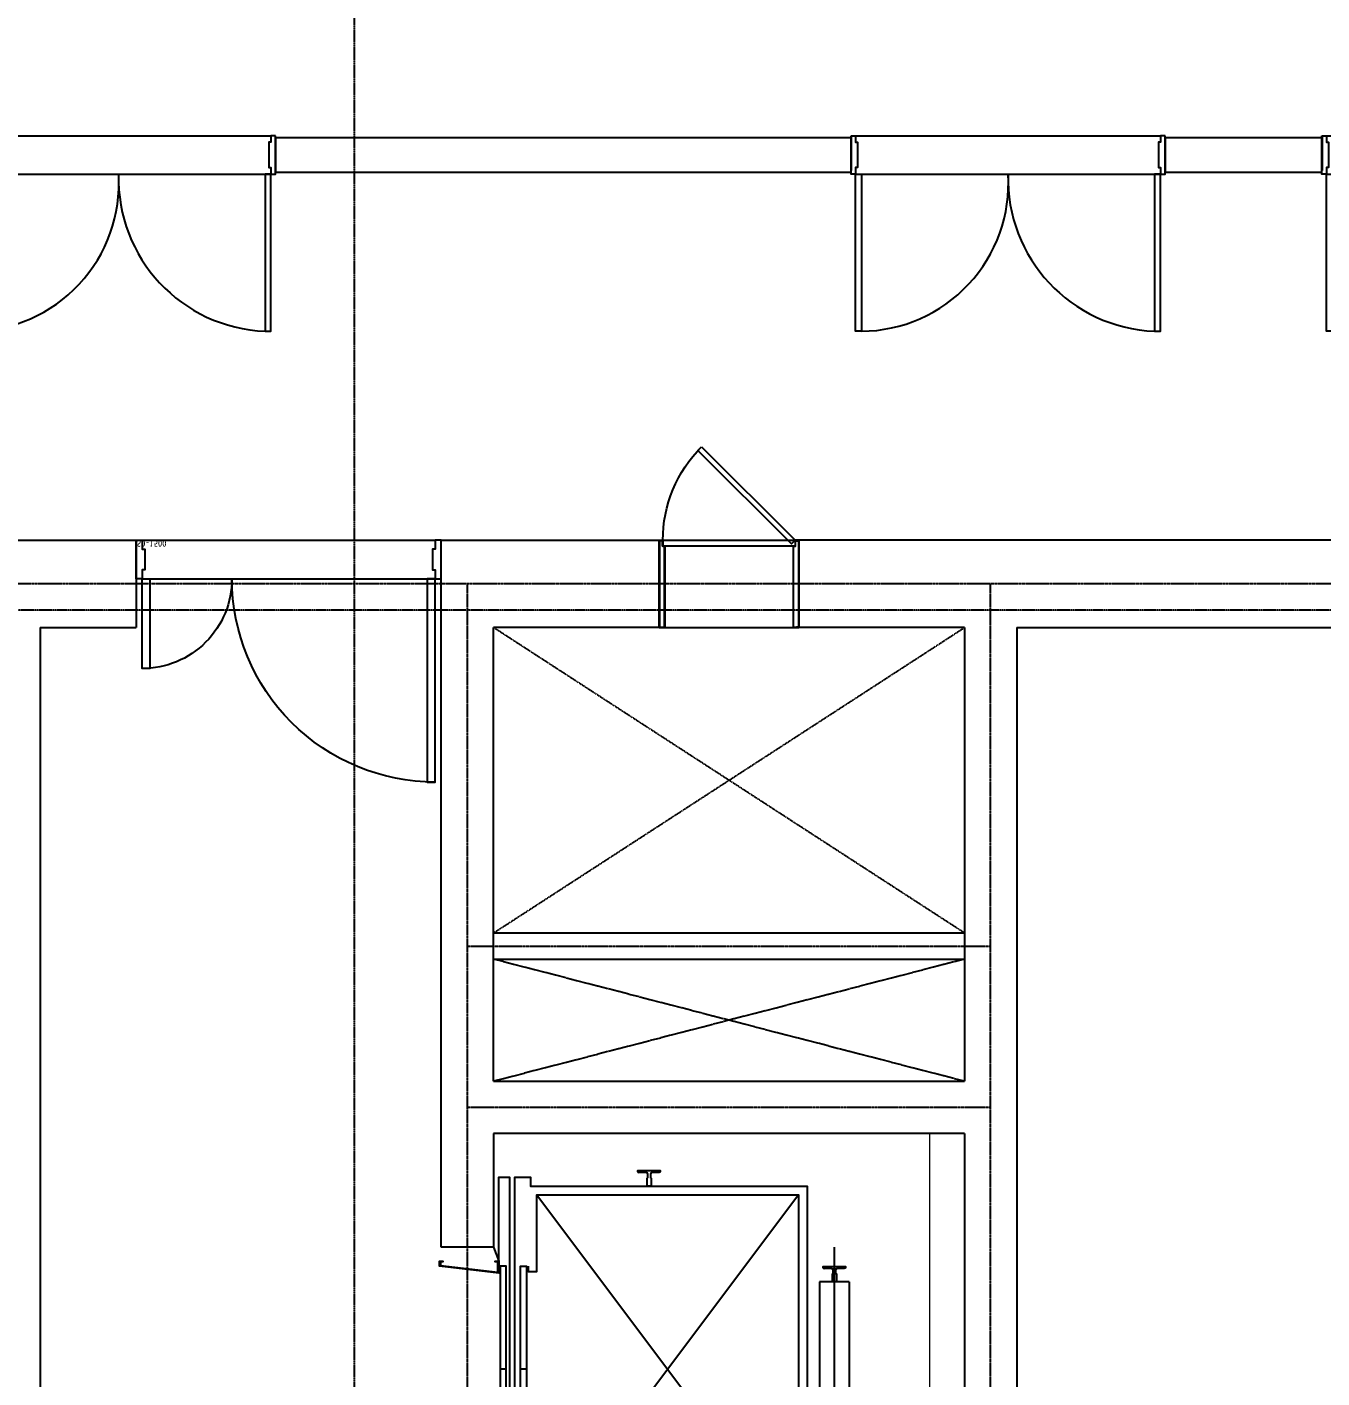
# Model space of a CAD drawing. Header units: millimetres. Extents: x -179076 to 173472, y -18667 to 271134.
# Drawn here: x -142662 to -135237, y 205117 to 212859 of the extents above; entities that cross this region are included whole.
import ezdxf
from ezdxf.enums import TextEntityAlignment as Align

# ---------------------------------------------------------------- set-up
doc = ezdxf.new("R2010")
doc.units = ezdxf.units.MM
for name, pattern in [('X-CORE_21F$0$CEN', [62, 60, -1, 0, -1]), ('X-CORE_21F$0$CENTER2', [1.125, 0.75, -0.125, 0.125, -0.125]), ('X-CORE_21F$0$DASHED', [3, 2, -1]), ('X-GRID_5~ROOF$0$CENTER2', [1.125, 0.75, -0.125, 0.125, -0.125])]:
    doc.linetypes.add(name, pattern=pattern)
doc.layers.get('0').update_dxf_attribs({"lineweight": 20})
doc.layers.get('Defpoints').update_dxf_attribs({"color": 151, "lineweight": 9})
for name, color, linetype in [('X-CORE_21F$0$A-CEN2', 8, 'X-CORE_21F$0$CENTER2'), ('X-CORE_21F$0$A-CON', 2, 'Continuous'), ('X-CORE_21F$0$A-DOOR', 4, 'Continuous'), ('X-CORE_21F$0$A-ELE4', 8, 'Continuous'), ('X-CORE_21F$0$A-ELEV', 5, 'Continuous'), ('X-CORE_21F$0$A-OPEN1', 1, 'X-CORE_21F$0$CEN'), ('X-CORE_21F$0$A-OPEN2', 9, 'X-CORE_21F$0$DASHED'), ('X-CORE_21F$0$A-WALD', 7, 'Continuous'), ('X-CORE_21F$0$X-CORE-HOTEL-1F$0$A-DOOR', 4, 'Continuous'), ('X-CORE_21F$0$X-CORE-HOTEL-1F$0$A-DOORF', 9, 'Continuous'), ('X-GRID_5~ROOF$0$A-CEN1', 1, 'X-GRID_5~ROOF$0$CENTER2'), ('X-INT-OFFICE-21F$0$A-DOOR', 4, 'Continuous'), ('X-INT-OFFICE-21F$0$A-DOORF', 9, 'Continuous'), ('X-INT-OFFICE-21F$0$A-ELE4', 8, 'Continuous'), ('X-INT-OFFICE-21F$0$A-WALD', 7, 'Continuous')]:
    doc.layers.add(name, color=color, linetype=linetype)
doc.styles.add('X-CORE_21F$0$X-CORE-HOTEL-1F$0$X-PLAN$0$Standard', font='')
doc.styles.add('X-CORE_21F$0$평면도$0$X-PLAN_1F$0$돋움', font='')
doc.styles.get('X-CORE_21F$0$X-CORE-HOTEL-1F$0$X-PLAN$0$Standard').set_extended_font_data('DotumChe')
doc.styles.get('X-CORE_21F$0$평면도$0$X-PLAN_1F$0$돋움').set_extended_font_data('Dotum')

# ---------------------------------------------------------------- blocks, each defined once
blk = doc.blocks.new('X-INT-OFFICE-21F$0$DOOR_2400')
at = {"layer": 'X-INT-OFFICE-21F$0$A-DOOR'}
for points in [[(41794, 101558), (41794, 101523), (41844, 101523), (41844, 101508), (42038, 101508), (42038, 101523), (42088, 101523), (42088, 101558)], [(42088, 101523), (42088, 101478), (43288, 101478), (43288, 101523)], [(41794, 99158), (41794, 99193), (41844, 99193), (41844, 99208), (42038, 99208), (42038, 99193), (42088, 99193), (42088, 99158)], [(42088, 99193), (42088, 99238), (43288, 99238), (43288, 99193)]]:
    blk.add_lwpolyline(points, close=True, dxfattribs=at)
at = {"layer": 'X-INT-OFFICE-21F$0$A-DOORF'}
for centre, radius, start, end in [((42121, 101526), 1168, 268.3863, 357.6653), ((42157, 99230), 1131, 0.4286, 93.5198)]:
    blk.add_arc(centre, radius, start, end, dxfattribs=at)
at = {"layer": 'X-INT-OFFICE-21F$0$A-ELE4'}
for p, q in [((41794, 99193), (41794, 101523)), ((42088, 99193), (42088, 101523))]:
    blk.add_line(p, q, dxfattribs=at)
blk = doc.blocks.new('*U333')
at = {"layer": 'Defpoints'}
blk.add_lwpolyline([(2050, -300), (2050, 0), (2700, 0), (2700, 2500), (0, 2500), (0, 0), (650, 0), (650, -300)], dxfattribs=at)
at = {"layer": 'X-CORE_21F$0$A-DOOR'}
for points in [[(735, 25), (735, 9.9), (730, 9.9), (730, 30), (800, 30), (760, -310), (730, -310), (730, -290), (735, -290), (735, -305), (755.7, -305), (794.2, 25)], [(1965, 25), (1965, 9.9), (1970, 9.9), (1970, 30), (1900, 30), (1940, -310), (1970, -310), (1970, -290), (1965, -290), (1965, -305), (1944.3, -305), (1905.8, 25)]]:
    blk.add_lwpolyline(points, close=True, dxfattribs=at)
at = {"layer": 'X-CORE_21F$0$A-ELEV'}
for p, q in [((850, 2039), (850, 1869)), ((1850, 2039), (850, 2039)), ((850, 2039), (850, 1869)), ((1850, 2039), (1850, 1869)), ((650, 1954), (2050, 1954)), ((773, 1907), (772.4, 1896.8)), ((1850, 1869), (850, 1869)), ((1927, 1907), (1927.6, 1896.8)), ((2350, 1749), (350, 249)), ((2350, 249), (350, 1749)), ((300, 886), (300, 898)), ((300, 898), (300, 886)), ((2477, 845), (2477.6, 834.8)), ((1350, 189), (1350, 154)), ((1350, 72), (1350, 37))]:
    blk.add_line(p, q, dxfattribs=at)
for points in [[(761, 1890), (765.3, 1890), (761, 1890), (761, 2018), (765.3, 2018, -0.397026), (772.4, 2011.2), (773, 2001), (775, 1967.9, 0.397088), (782.2, 1961.2), (799.8, 1961.2, 0.414214), (804.1, 1965.5), (847.1, 1965.5, -0.414214), (850, 1962.6), (850, 1945.4, -0.414214), (847.1, 1942.5), (804.1, 1942.5, 0.414214), (799.8, 1946.8), (782.2, 1946.8, 0.397073), (775, 1940.1), (772.4, 1896.8, -0.397026), (765.3, 1890, 0.397026), (772.4, 1896.8, -0.397026), (765.3, 1890)], [(1939, 1890), (1934.7, 1890), (1939, 1890), (1939, 2018), (1934.7, 2018, 0.397026), (1927.6, 2011.2), (1927, 2001), (1925, 1967.9, -0.397088), (1917.8, 1961.2), (1900.2, 1961.2, -0.414214), (1895.9, 1965.5), (1852.9, 1965.5, 0.414214), (1850, 1962.6), (1850, 1945.4, 0.414214), (1852.9, 1942.5), (1895.9, 1942.5, -0.414214), (1900.2, 1946.8), (1917.8, 1946.8, -0.397073), (1925, 1940.1), (1927.6, 1896.8, 0.397026), (1934.7, 1890, -0.397026), (1927.6, 1896.8, 0.397026), (1934.7, 1890)], [(211, 828), (215.3, 828), (211, 828), (211, 956), (215.3, 956, -0.397026), (222.4, 949.2), (223, 939), (225, 905.9, 0.397088), (232.2, 899.2), (249.8, 899.2, 0.414214), (254.1, 903.5), (297.1, 903.5, -0.414214), (300, 900.6), (300, 883.4, -0.414214), (297.1, 880.5), (254.1, 880.5, 0.414214), (249.8, 884.8), (232.2, 884.8, 0.397073), (225, 878.1), (222.4, 834.8, -0.397026), (215.3, 828, 0.397026), (222.4, 834.8, -0.397026), (215.3, 828)], [(2489, 828), (2484.7, 828), (2489, 828), (2489, 956), (2484.7, 956, 0.397026), (2477.6, 949.2), (2477, 939), (2475, 905.9, -0.397088), (2467.8, 899.2), (2450.2, 899.2, -0.414214), (2445.9, 903.5), (2402.9, 903.5, 0.414214), (2400, 900.6), (2400, 883.4, 0.414214), (2402.9, 880.5), (2445.9, 880.5, -0.414214), (2450.2, 884.8), (2467.8, 884.8, -0.397073), (2475, 878.1), (2477.6, 834.8, 0.397026), (2484.7, 828, -0.397026), (2477.6, 834.8, 0.397026), (2484.7, 828)]]:
    blk.add_lwpolyline(points, format="xyb", dxfattribs=at)
for points in [[(250, 122), (2450, 122), (2450, 212), (2400, 212), (2400, 1799), (300, 1799), (300, 212), (250, 212)], [(760, 189), (760, 154), (1940, 154), (1940, 189)], [(760, 72), (1940, 72), (1940, 37), (760, 37)]]:
    blk.add_lwpolyline(points, close=True, dxfattribs=at)
for points in [[(1940, 199), (1910, 199), (1910, 249), (2350, 249), (2350, 1749), (350, 1749), (350, 249), (790, 249), (790, 199), (760, 199)], [(2050, 0), (1970, 30), (2450, 30), (2450, 92), (250, 92), (250, 30), (730, 30), (650, 0)]]:
    blk.add_lwpolyline(points, dxfattribs=at)
at = {"layer": 'Defpoints', "style": 'X-CORE_21F$0$평면도$0$X-PLAN_1F$0$돋움', "width": 0.8}
blk.add_text('24P', height=300, dxfattribs=at).set_placement((0, 2500), align=Align.TOP_LEFT)
blk = doc.blocks.new('*U330')
at = {"layer": 'X-CORE_21F$0$A-DOOR', "color": 8}
for p, q in [((1067, 0), (30, 0)), ((45, -45), (1052, -45)), ((1052, -684), (45, -684))]:
    blk.add_line(p, q, dxfattribs=at)
at = {"layer": 'X-CORE_21F$0$A-DOOR'}
for points in [[(763, 733), (30, 0), (58, -28), (792, 705)], [(2, -15), (2, -15), (2, -15), (0, -15), (0, 0), (30, 0), (30, -45), (45, -45), (45, -684), (0, -684), (0, -669), (2, -669), (2, -669), (2, -669), (2, -682), (43, -682), (43, -47), (28, -47), (28, -2), (2, -2)], [(1095, -15), (1095, -15), (1095, -15), (1097, -15), (1097, 0), (1067, 0), (1067, -45), (1052, -45), (1052, -684), (1097, -684), (1097, -669), (1095, -669), (1095, -669), (1095, -669), (1095, -682), (1054, -682), (1054, -47), (1069, -47), (1069, -2), (1095, -2)]]:
    blk.add_lwpolyline(points, close=True, dxfattribs=at)
at = {"layer": 'X-CORE_21F$0$A-DOOR', "color": 8}
for points in [[(20, -682), (2, -682), (2, -2), (20, -2), (20, -3), (3, -3), (3, -680), (20, -680)], [(1077, -682), (1095, -682), (1095, -2), (1077, -2), (1077, -3), (1094, -3), (1094, -680), (1077, -680)]]:
    blk.add_lwpolyline(points, close=True, dxfattribs=at)
blk.add_arc((30, 0), 1037, 0, 45, dxfattribs=at)
blk = doc.blocks.new('X-CORE_21F$0$X-CORE_6~19F$0$A$C4f581239')
at = {"layer": 'X-CORE_21F$0$A-ELE4'}
for p, q in [((35, 220), (1715, 220)), ((35, 0), (1715, 0))]:
    blk.add_line(p, q, dxfattribs=at)
at = {"layer": 'X-CORE_21F$0$X-CORE-HOTEL-1F$0$A-DOOR'}
for points in [[(1715, 220), (1670, 220), (1670.2, 1385), (1715.2, 1385)], [(35, 220), (80, 220), (79.9, 735), (34.9, 735)], [(0, 0), (35, 0), (35, 50), (50, 50), (50, 170), (35, 170), (35, 220), (0, 220)], [(1750, 0), (1715, 0), (1715, 50), (1700, 50), (1700, 170), (1715, 170), (1715, 220), (1750, 220)]]:
    blk.add_lwpolyline(points, close=True, dxfattribs=at)
at = {"layer": 'X-CORE_21F$0$X-CORE-HOTEL-1F$0$A-DOORF'}
for centre, radius, start, end in [((1715, 220), 1165, 89.99001, 180.00036), ((35, 220), 515, 359.99885, 90.00999)]:
    blk.add_arc(centre, radius, start, end, dxfattribs=at)
at = {"layer": 'Defpoints', "linetype": 'Continuous', "style": 'X-CORE_21F$0$X-CORE-HOTEL-1F$0$X-PLAN$0$Standard', "text_generation_flag": 6}
blk.add_text('SD-1500', height=37.5, rotation=179.98967, dxfattribs=at).set_placement((89.5, 18.3), align=Align.MIDDLE)

msp = doc.modelspace()

# ---------------------------------------------------------------- linework, layer by layer
at = {"layer": 'X-CORE_21F$0$A-CEN2'}
for p, q in [((-124437.3, 209667.5), (-145937.3, 209667.5)), ((-140137.3, 197767.5), (-140137.3, 209667.5)), ((-137137.3, 197767.5), (-137137.3, 209667.5)), ((-140137.3, 207592.5), (-137137.3, 207592.5)), ((-137137.3, 206667.5), (-140137.3, 206667.5))]:
    msp.add_line(p, q, dxfattribs=at)
at = {"layer": 'X-CORE_21F$0$A-CON', "ltscale": 10}
for p, q in [((-143886.2, 209917.5), (-142037.3, 209917.5)), ((-142037.3, 209917.5), (-142037.3, 209417.5)), ((-140287.3, 209917.5), (-139038.5, 209917.5)), ((-140287.3, 205867.5), (-140287.3, 209917.5)), ((-139038.5, 209917.5), (-139038.5, 209417.5)), ((-132537.3, 209917.5), (-138236.2, 209917.5)), ((-138236.2, 209917.5), (-138236.2, 209417.5)), ((-142587.3, 209417.5), (-142587.3, 199367.5)), ((-142587.3, 209417.5), (-142037.3, 209417.5)), ((-139038.5, 209417.5), (-139987.3, 209417.5)), ((-139987.3, 206817.5), (-139987.3, 209417.5)), ((-137287.3, 209417.5), (-138236.2, 209417.5)), ((-137287.3, 209417.5), (-137287.3, 206817.5)), ((-136987.3, 209417.5), (-134287.3, 209417.5)), ((-136987.3, 209417.5), (-136987.3, 198017.5)), ((-139987.3, 206817.5), (-137287.3, 206817.5)), ((-137287.3, 206517.5), (-139987.3, 206517.5)), ((-139987.3, 206517.5), (-139987.3, 205867.5)), ((-137287.3, 206517.5), (-137287.3, 201117.5)), ((-139987.3, 205867.5), (-140287.3, 205867.5))]:
    msp.add_line(p, q, dxfattribs=at)
at = {"layer": 'X-CORE_21F$0$A-OPEN1'}
for p, q in [((-137287.3, 206817.5), (-139987.3, 207517.5)), ((-137287.3, 207517.5), (-139987.3, 206817.5))]:
    msp.add_line(p, q, dxfattribs=at)
at = {"layer": 'X-CORE_21F$0$A-OPEN2'}
for p, q in [((-139987.3, 207667.5), (-137287.3, 209417.5)), ((-137287.3, 207667.5), (-139987.3, 209417.5))]:
    msp.add_line(p, q, dxfattribs=at)
at = {"layer": 'X-CORE_21F$0$A-WALD'}
for p, q in [((-139987.3, 207667.5), (-137287.3, 207667.5)), ((-139987.3, 207517.5), (-137287.3, 207517.5))]:
    msp.add_line(p, q, dxfattribs=at)
at = {"layer": 'X-GRID_5~ROOF$0$A-CEN1', "ltscale": 10}
msp.add_line((-140787.3, 231767.5), (-140787.3, 175767.5), dxfattribs=at)
msp.add_lwpolyline([(-93987.3, 209517.5), (-163987.3, 209517.5)], dxfattribs=at)
at = {"layer": 'X-INT-OFFICE-21F$0$A-WALD'}
for p, q in [((-141237.3, 212225.9), (-137937.3, 212225.9)), ((-141237.3, 212225.9), (-141237.3, 212025.9)), ((-137937.3, 212235.9), (-137937.3, 212035.9)), ((-136137.3, 212225.9), (-135237.3, 212225.9)), ((-136137.3, 212225.9), (-136137.3, 212025.9)), ((-135237.3, 212235.9), (-135237.3, 212035.9)), ((-137937.3, 212025.9), (-141237.3, 212025.9)), ((-135237.3, 212025.9), (-136137.3, 212025.9))]:
    msp.add_line(p, q, dxfattribs=at)

# ---------------------------------------------------------------- block references
at = {"xscale": 0.7499999999999954, "yscale": 0.7499999999999954, "zscale": 0.7499999999999954, "rotation": 270}
for p in [(-217405.9, 243581.6), (-212305.9, 243581.6), (-209605.9, 243581.6)]:
    msp.add_blockref('X-INT-OFFICE-21F$0$DOOR_2400', p, dxfattribs=at)
at = {"xscale": -1, "rotation": 270}
msp.add_blockref('*U333', (-139987.3, 203817.5), dxfattribs=at)
at = {"layer": 'X-CORE_21F$0$A-DOOR', "xscale": -0.7313612297175551, "yscale": 0.7313612297175551, "zscale": 0.7313612297175551}
msp.add_blockref('*U330', (-138236.2, 209917.5), dxfattribs=at)
at = {"layer": 'X-CORE_21F$0$A-DOOR', "xscale": -1, "rotation": 180}
msp.add_blockref('X-CORE_21F$0$X-CORE_6~19F$0$A$C4f581239', (-142037.3, 209917.5), dxfattribs=at)

doc.saveas('drawing.dxf')
